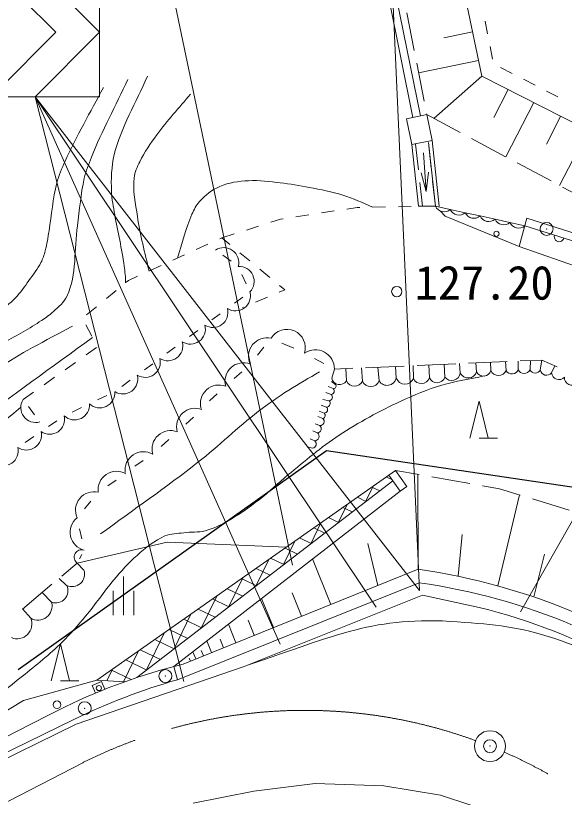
# Model space of a CAD drawing. Units: millimetres, scale not verified. Extents: x 40000 to 680000, y 20000 to 380000.
# Drawn here: x 425602 to 446897, y 311323 to 341670 of the extents above; entities that cross this region are included whole.
import ezdxf
from ezdxf.enums import TextEntityAlignment as Align

# ---------------------------------------------------------------- set-up
doc = ezdxf.new("R2010")
doc.units = ezdxf.units.MM
doc.header["$LTSCALE"] = 1000
doc.header["$PDMODE"] = 32
doc.header["$PDSIZE"] = 500
doc.linetypes.add('CHAIN', pattern=[18.5, 12, -1.5, 3.5, -1.5])
for name, color, linetype, lineweight in [('M-BGD', 7, 'Continuous', 13), ('M-BMK', 2, 'CHAIN', 13), ('M-BMK-ROW', 30, 'Continuous', 13), ('M-STR-HTXT', 7, 'Continuous', 13), ('M-STR-STRC', 7, 'Continuous', 13)]:
    doc.layers.add(name, color=color, linetype=linetype, lineweight=lineweight)
doc.styles.add('ＭＳ ゴシック', font='')
doc.styles.get('ＭＳ ゴシック').set_extended_font_data('MS Gothic')

msp = doc.modelspace()

# ---------------------------------------------------------------- linework, layer by layer
at = {"layer": 'M-BGD'}
for p, q in [((443694, 339321), (442292, 346041)), ((439406, 345697), (441017, 337719)), ((439700, 345756), (441311, 337778)), ((440779, 341785), (441069, 340313)), ((443919, 340966), (443821, 341456)), ((442219, 340806), (443336, 341039)), ((444113, 339985), (444016, 340475)), ((441240, 339447), (443567, 339933)), ((441166, 339822), (441456, 338351)), ((444868, 339427), (444423, 339655)), ((443694, 339321), (441834, 337681)), ((452228, 334962), (443694, 339321)), ((445759, 338972), (445314, 339199)), ((444162, 337710), (444718, 338798)), ((446649, 338516), (446204, 338744)), ((444631, 336187), (445707, 338293)), ((441559, 337828), (440772, 337670)), ((441553, 337860), (441559, 337828)), ((441559, 337828), (441761, 336827)), ((441559, 337828), (442853, 337137)), ((440772, 337670), (440974, 336668)), ((446203, 336683), (446752, 337759)), ((446714, 335075), (447809, 337219)), ((443294, 336901), (444618, 336195)), ((440974, 336668), (441761, 336827)), ((440974, 336668), (441239, 334271)), ((441123, 336684), (441233, 335690)), ((441893, 334273), (441620, 336739)), ((441620, 336739), (441730, 335745)), ((441761, 336827), (442044, 334274)), ((441435, 336338), (441531, 334847)), ((445059, 335959), (446382, 335252)), ((441531, 334847), (441345, 335570)), ((441531, 334847), (441623, 335588)), ((441288, 335193), (441390, 334272)), ((441785, 335248), (441893, 334273)), ((446823, 335017), (448146, 334310)), ((438459, 334161), (438850, 334221)), ((438850, 334221), (438955, 334223)), ((439454, 334233), (439954, 334244)), ((440454, 334254), (440954, 334265)), ((441239, 334271), (441893, 334273)), ((441893, 334273), (442471, 334147)), ((442471, 334147), (443050, 334020)), ((436482, 333860), (436976, 333935)), ((437470, 334010), (437965, 334086)), ((442088, 334083), (442274, 333885)), ((442274, 333885), (445139, 332706)), ((443050, 334020), (443629, 333893)), ((443629, 333893), (444207, 333767)), ((435507, 333650), (435875, 333768)), ((435875, 333768), (435988, 333785)), ((444207, 333767), (444786, 333640)), ((444786, 333640), (445365, 333513)), ((445445, 333802), (445139, 332706)), ((434555, 333346), (435031, 333498)), ((445365, 333513), (448660, 332473)), ((433520, 333004), (433602, 333042)), ((433602, 333042), (434078, 333194)), ((433602, 333042), (433919, 332781)), ((432611, 332589), (433065, 332797)), ((445139, 332706), (448691, 331472)), ((431701, 332173), (432156, 332381)), ((433965, 332134), (433640, 332368)), ((434304, 332463), (434690, 332145)), ((430791, 331758), (431246, 331966)), ((435076, 331827), (435462, 331510)), ((429978, 331387), (430336, 331550)), ((434552, 331257), (434386, 331621)), ((429896, 331320), (429978, 331387)), ((435848, 331192), (436052, 331024)), ((429122, 330686), (429509, 331003)), ((436052, 331024), (435835, 330933)), ((434096, 330503), (434418, 330741)), ((435373, 330741), (434912, 330548)), ((428349, 330052), (428736, 330369)), ((434450, 330356), (434410, 330339)), ((433221, 329858), (433543, 330095)), ((428555, 329221), (428322, 329663)), ((432347, 329212), (432669, 329450)), ((428338, 328500), (428746, 328789)), ((431473, 328567), (431794, 328805)), ((435236, 328803), (434985, 328491)), ((435936, 328960), (436392, 328756)), ((437558, 328170), (437205, 328358)), ((427522, 327922), (427930, 328211)), ((430598, 327922), (430920, 328159)), ((440684, 328067), (439185, 328001)), ((440375, 327593), (440346, 328052)), ((441040, 327577), (441035, 328082)), ((442682, 328155), (441183, 328089)), ((441658, 327608), (441641, 328109)), ((442261, 327634), (442237, 328135)), ((442856, 327791), (442827, 328161)), ((444680, 328242), (443182, 328176)), ((443492, 327840), (443466, 328189)), ((444043, 327889), (444033, 328214)), ((444638, 327897), (444612, 328239)), ((445109, 327935), (445109, 328261)), ((446021, 328301), (445180, 328264)), ((445565, 327928), (445582, 328282)), ((445962, 327922), (446021, 328301)), ((446624, 328038), (446021, 328301)), ((446400, 327804), (446525, 328081)), ((434378, 327847), (434082, 327579)), ((437867, 327598), (437975, 327948)), ((438686, 327979), (437975, 327948)), ((438443, 327490), (438421, 327968)), ((439062, 327485), (439030, 327994)), ((439711, 327490), (439657, 328022)), ((426706, 327344), (427114, 327633)), ((429724, 327276), (430046, 327514)), ((437865, 327470), (438025, 327336)), ((437921, 327190), (437729, 327271)), ((425890, 326766), (426298, 327055)), ((428777, 326751), (429138, 326924)), ((433425, 326982), (433129, 326714)), ((437845, 326967), (437646, 327043)), ((437671, 326475), (437460, 326547)), ((437765, 326721), (437519, 326767)), ((443228, 325267), (443587, 326702)), ((443587, 326702), (443946, 325267)), ((426097, 326491), (426337, 326171)), ((427798, 326280), (428158, 326453)), ((437570, 326239), (437384, 326320)), ((426873, 325714), (427204, 325939)), ((432500, 326079), (432204, 325810)), ((437527, 326036), (437328, 326113)), ((437408, 325755), (437220, 325822)), ((425974, 325103), (426305, 325328)), ((437318, 325477), (437138, 325554)), ((431547, 325214), (431251, 324945)), ((437207, 325160), (437029, 325237)), ((443587, 325267), (444304, 325267)), ((437127, 324882), (436926, 324931)), ((430554, 324400), (430222, 324177)), ((428755, 315872), (440344, 324013)), ((440526, 323215), (440091, 323835)), ((441262, 323852), (440344, 324013)), ((440344, 324013), (440780, 323393)), ((441223, 320184), (441216, 323860)), ((429508, 323640), (429176, 323417)), ((440244, 323616), (430310, 315972)), ((440221, 323649), (439987, 323762)), ((443233, 323508), (441755, 323766)), ((440526, 323215), (431747, 316406)), ((439181, 322798), (439473, 323402)), ((439730, 323220), (439426, 323368)), ((440780, 323393), (440526, 323215)), ((444384, 323306), (443725, 323421)), ((445178, 323060), (444384, 323306)), ((439198, 322811), (438864, 322973)), ((445154, 323067), (444316, 319534)), ((447088, 322468), (445655, 322912)), ((428525, 322827), (428270, 322519)), ((438117, 321979), (438462, 322691)), ((438667, 322402), (438302, 322579)), ((438135, 321993), (437741, 322184)), ((428083, 321744), (428168, 321353)), ((437053, 321161), (437451, 321981)), ((437603, 321584), (437179, 321790)), ((437072, 321175), (436617, 321395)), ((442935, 321527), (442781, 319908)), ((427995, 320416), (431482, 321226)), ((431482, 321226), (436108, 321038)), ((435990, 320343), (436440, 321271)), ((439656, 319550), (439275, 321182)), ((436540, 320766), (436056, 321001)), ((428176, 320756), (428082, 320580)), ((434926, 319524), (435429, 320560)), ((436009, 320357), (435494, 320606)), ((437836, 318815), (437125, 320577)), ((446129, 320760), (445709, 319104)), ((427396, 319915), (427995, 320416)), ((427995, 320416), (428253, 320147)), ((441223, 320184), (432103, 316498)), ((435477, 319948), (434933, 320212)), ((429786, 319895), (429786, 318395)), ((425862, 318631), (427012, 319594)), ((427582, 319554), (427287, 319823)), ((441266, 319651), (431884, 315892)), ((433863, 318706), (434417, 319850)), ((434945, 319539), (434371, 319817)), ((426999, 318897), (426629, 319273)), ((429386, 319345), (429386, 318395)), ((430186, 319345), (430186, 318395)), ((434414, 319130), (433809, 319423)), ((436697, 318355), (436329, 319264)), ((432799, 317887), (433406, 319140)), ((433882, 318721), (433248, 319028)), ((434468, 316405), (441391, 319172)), ((435606, 317914), (435149, 319044)), ((441391, 319172), (443594, 318699)), ((426188, 318277), (425868, 318637)), ((431735, 317069), (432395, 318429)), ((433351, 318312), (432686, 318634)), ((432819, 317903), (432125, 318239)), ((434152, 317327), (433862, 318046)), ((434863, 317614), (434624, 318204)), ((432287, 317494), (431563, 317845)), ((430672, 316251), (431384, 317719)), ((431756, 317085), (431001, 317450)), ((433668, 317131), (433533, 317467)), ((426979, 315849), (427337, 317284)), ((427337, 317284), (427696, 315849)), ((433205, 316944), (433023, 317395)), ((429792, 315811), (430373, 317009)), ((431224, 316675), (430440, 317056)), ((432589, 316695), (432477, 316972)), ((432890, 316817), (432808, 317020)), ((430692, 316266), (429878, 316661)), ((432383, 316612), (432336, 316728)), ((427946, 314170), (434468, 316405)), ((429144, 315849), (429361, 316298)), ((430083, 315895), (429316, 316267)), ((431884, 315892), (431747, 316406)), ((428755, 315872), (425913, 315079)), ((427337, 315849), (428055, 315849)), ((428937, 315827), (428572, 315671)), ((428572, 315671), (428701, 315369)), ((429837, 315808), (428755, 315872)), ((429068, 315518), (428937, 315827)), ((425913, 315079), (421352, 312361)), ((427858, 314350), (420424, 310696)), ((427946, 314170), (420513, 310516)), ((434851, 311560), (437224, 311856)), ((437224, 311856), (439895, 311771)), ((439895, 311771), (442090, 311407)), ((432492, 311102), (434851, 311560)), ((442090, 311407), (444459, 310635))]:
    msp.add_line(p, q, dxfattribs=at)
msp.add_lwpolyline([(445445, 333802), (448773, 332752), (451899, 331174), (465169, 321277), (476752, 313641), (478937, 312032), (483466, 307330), (488949, 301095), (492478, 296492), (495599, 291817), (500804, 283117)], dxfattribs=at)
for centre, radius in [((444261, 333202), 100), ((440394, 330957), 200), ((428832, 315566), 100), ((427208, 314918), 150), ((444011, 313311), 600)]:
    msp.add_circle(centre, radius, dxfattribs=at)
for centre, radius, start, end in [((442228, 334422), 367, 203.9302, 311.3716), ((442807, 334296), 367, 203.9302, 311.3716), ((443386, 334169), 367, 203.9302, 311.3716), ((443964, 334042), 367, 203.9302, 311.3716), ((444543, 333916), 367, 203.9302, 311.3716), ((445122, 333789), 367, 203.9302, 311.3716), ((446694, 333081), 188, 158.7904, 346.1809), ((433680, 332081), 582, 345.3258, 123.1485), ((434278, 331352), 582, 315.5715, 93.3942), ((434132, 330790), 582, 237.516, 15.3387), ((433258, 330145), 582, 237.516, 15.3387), ((432383, 329500), 582, 237.516, 15.3387), ((436126, 328773), 718, 343.2992, 148.5334), ((431509, 328854), 582, 237.516, 15.3387), ((435358, 328447), 718, 77.4796, 204.8576), ((437234, 327957), 741, 359.335, 124.528), ((430635, 328209), 582, 237.516, 15.3387), ((434444, 327477), 718, 68.5328, 195.9108), ((442525, 327836), 333, 217.4123, 352.1725), ((443163, 327948), 346, 207.0186, 341.7788), ((443757, 327979), 300, 207.6936, 342.4538), ((444339, 328017), 322, 203.3639, 338.1242), ((444865, 328014), 256, 207.3058, 342.066), ((445339, 328026), 247, 201.6488, 336.4091), ((445764, 328008), 215, 201.8758, 336.6361), ((446205, 327954), 246, 187.4789, 322.2391), ((446683, 327824), 284, 184.007, 318.7672), ((429760, 327564), 582, 237.516, 15.3387), ((438178, 327664), 318, 192.0002, 326.7605), ((438754, 327616), 335, 202.1424, 336.9027), ((439385, 327622), 352, 203.0746, 337.8349), ((440021, 327680), 364, 211.4328, 346.193), ((440711, 327723), 360, 201.2877, 336.0479), ((441342, 327722), 335, 205.4823, 340.2425), ((441954, 327747), 327, 205.0669, 339.8272), ((447197, 327618), 301, 176.5293, 311.2896), ((433491, 326612), 718, 68.5328, 195.9108), ((437836, 327094), 128, 273.7884, 48.5487), ((437942, 327285), 97.6, 257.2251, 31.9853), ((428867, 327026), 582, 226.7371, 4.5598), ((437754, 326860), 140, 274.6361, 49.3963), ((426384, 326457), 582, 148.0174, 285.8401), ((427887, 326556), 582, 226.7371, 4.5598), ((437667, 326617), 143, 271.7031, 46.4633), ((432566, 325709), 718, 68.5328, 195.9108), ((437506, 326147), 113, 280.4756, 55.2359), ((437571, 326378), 139, 269.5347, 44.295), ((426921, 326000), 582, 235.28, 13.1027), ((437409, 325920), 165, 269.7392, 44.4995), ((437305, 325635), 158, 274.6637, 49.424), ((426022, 325389), 582, 235.28, 13.1027), ((431613, 324844), 718, 68.5328, 195.9108), ((437197, 325342), 182, 273.3506, 48.1108), ((437109, 325038), 157, 276.6044, 51.3647), ((425123, 324778), 582, 235.28, 13.1027), ((430565, 324024), 718, 60.2058, 187.5838), ((429520, 323264), 718, 60.2058, 187.5838), ((428643, 322470), 718, 76.7296, 204.1076), ((428436, 321617), 718, 128.6833, 256.0613), ((428162, 320650), 288, 69.4404, 234.4771), ((437646, 295474), 24967, 52.0306, 81.7626), ((427794, 319990), 485, 244.1234, 18.8837), ((437999, 296174), 23703, 52.0026, 82.0788), ((427154, 319347), 476, 251.0072, 25.7675), ((426464, 318756), 553, 240.0387, 14.799), ((438116, 296546), 22820, 60.7917, 76.1098), ((425655, 318057), 577, 247.7178, 22.4781), ((438078, 292819), 24421, 104.1619, 115.617), ((439040, 291180), 25727, 106.1516, 115.7631), ((-260542, 1663120), 1513700, 296.17092, 297.03635)]:
    msp.add_arc(centre, radius, start, end, dxfattribs=at)
for points, knots in [([(430714, 339317), (430287, 338303), (429690, 337344), (429431, 336274), (429318, 335809), (429305, 335322), (429321, 334844), (429331, 334542), (429401, 334244), (429449, 333946), (429558, 333277), (429729, 332619), (429816, 331947), (429844, 331731), (429873, 331513), (429865, 331294)], [0, 0, 0, 0, 1, 1, 1, 2, 2, 2, 3, 3, 3, 4, 4, 4, 5, 5, 5, 5]), ([(429953, 339189), (429483, 338183), (428955, 337203), (428542, 336173), (428435, 335907), (428333, 335636), (428267, 335357), (428122, 334751), (428091, 334123), (428001, 333506), (427869, 332601), (427979, 331623), (427598, 330792), (427485, 330546), (427265, 330362), (427066, 330178), (426927, 330049), (426767, 329943), (426608, 329839), (426138, 329531), (425656, 329239), (425150, 328996), (424778, 328817), (424361, 328739), (423995, 328547), (423150, 328100), (422394, 327500), (421630, 326924), (420184, 325833), (418744, 324719), (417441, 323459), (416255, 322313), (415329, 320920), (414160, 319756), (413569, 319168), (412915, 318646), (412281, 318106), (411970, 317841), (411688, 317534), (411336, 317327), (411144, 317213), (410932, 317126), (410713, 317079), (410561, 317047), (410399, 317032), (410246, 317061), (409882, 317129), (409593, 317442), (409228, 317501), (408983, 317541), (408725, 317504), (408486, 317437), (408200, 317357), (407945, 317191), (407688, 317043), (407357, 316850), (407020, 316657), (406735, 316401), (406379, 316082), (406156, 315634), (405809, 315306), (405667, 315171), (405513, 315047), (405342, 314953), (405159, 314852), (404955, 314792), (404755, 314733), (404512, 314661), (404264, 314596), (404012, 314568), (403146, 314470), (402265, 314621), (401395, 314554), (400839, 314511), (400291, 314397), (399741, 314306), (399156, 314210), (398581, 314046), (397990, 313990), (397537, 313947), (397074, 313907), (396624, 313976), (396087, 314060), (395600, 314344), (395075, 314485), (394781, 314564), (394485, 314649), (394181, 314673), (393846, 314700), (393499, 314707), (393173, 314623), (392825, 314532), (392506, 314344), (392206, 314146), (391815, 313888), (391530, 313487), (391138, 313229), (390911, 313080), (390671, 312930), (390405, 312872), (390290, 312847), (390167, 312857), (390052, 312881), (389517, 312994), (389005, 313224), (388535, 313504), (388043, 313797), (387688, 314283), (387206, 314591), (386917, 314775), (386614, 314961), (386280, 315040), (385715, 315173), (385118, 315030), (384538, 315058), (384039, 315082), (383531, 315073), (383044, 315186), (382527, 315307), (382027, 315512), (381559, 315764), (380395, 316390), (379407, 317298), (378324, 318056), (376647, 319227), (374964, 320389), (373273, 321539), (373005, 321721), (372761, 321947), (372466, 322080), (372077, 322254), (371647, 322317), (371229, 322400), (370847, 322477), (370461, 322535), (370074, 322565), (369474, 322613), (368869, 322558), (368268, 322593), (367777, 322621), (367290, 322691), (366801, 322740)], [0, 0, 0, 0, 1, 1, 1, 2, 2, 2, 3, 3, 3, 4, 4, 4, 5, 5, 5, 6, 6, 6, 7, 7, 7, 8, 8, 8, 9, 9, 9, 10, 10, 10, 11, 11, 11, 12, 12, 12, 13, 13, 13, 14, 14, 14, 15, 15, 15, 16, 16, 16, 17, 17, 17, 18, 18, 18, 19, 19, 19, 20, 20, 20, 21, 21, 21, 22, 22, 22, 23, 23, 23, 24, 24, 24, 25, 25, 25, 26, 26, 26, 27, 27, 27, 28, 28, 28, 29, 29, 29, 30, 30, 30, 31, 31, 31, 32, 32, 32, 33, 33, 33, 34, 34, 34, 35, 35, 35, 36, 36, 36, 37, 37, 37, 38, 38, 38, 39, 39, 39, 40, 40, 40, 41, 41, 41, 42, 42, 42, 43, 43, 43, 44, 44, 44, 45, 45, 45, 46, 46, 46, 47, 47, 47, 47]), ([(429006, 338879), (428511, 337925), (427960, 336999), (427521, 336019), (427398, 335744), (427278, 335466), (427200, 335176), (427037, 334569), (427007, 333934), (426898, 333315), (426852, 333057), (426820, 332797), (426751, 332545), (426708, 332388), (426659, 332231), (426586, 332086), (426460, 331837), (426282, 331617), (426118, 331390), (425949, 331155), (425789, 330910), (425587, 330702), (425381, 330491), (425138, 330317), (424899, 330143), (424714, 330008), (424513, 329895), (424322, 329767), (423563, 329258), (422829, 328712), (422067, 328209), (421253, 327672), (420412, 327178), (419592, 326651), (419115, 326344), (418641, 326033), (418171, 325716), (418002, 325602), (417826, 325496), (417667, 325367), (417067, 324882), (416508, 324345), (415980, 323782), (415498, 323267), (415075, 322700), (414633, 322150), (414400, 321860), (414188, 321552), (413945, 321270), (413504, 320757), (413044, 320259), (412552, 319794), (412070, 319338), (411552, 318922), (411030, 318511), (410929, 318431), (410832, 318344), (410719, 318282), (410541, 318184), (410348, 318111), (410151, 318062), (410007, 318026), (409858, 318009), (409711, 318007), (409438, 318002), (409167, 318056), (408895, 318080), (408644, 318102), (408391, 318187), (408143, 318144), (407799, 318085), (407494, 317884), (407190, 317714), (406980, 317596), (406788, 317451), (406594, 317310), (406378, 317155), (406153, 317008), (405961, 316824), (405735, 316607), (405570, 316331), (405356, 316100), (405246, 315981), (405141, 315853), (405008, 315761), (404914, 315696), (404805, 315651), (404696, 315614), (404566, 315571), (404427, 315560), (404293, 315532), (404152, 315502), (404014, 315460), (403872, 315440), (403665, 315412), (403456, 315410), (403248, 315404), (402503, 315382), (401756, 315450), (401012, 315404), (400695, 315384), (400379, 315342), (400067, 315284), (399786, 315233), (399512, 315147), (399233, 315083), (398703, 314961), (398177, 314810), (397638, 314734), (397359, 314695), (397076, 314660), (396795, 314679), (396596, 314693), (396400, 314744), (396208, 314799), (395920, 314881), (395652, 315024), (395365, 315110), (395092, 315192), (394813, 315259), (394531, 315303), (394149, 315362), (393762, 315403), (393376, 315394), (393133, 315389), (392889, 315359), (392652, 315303), (392526, 315273), (392399, 315236), (392285, 315174), (392132, 315091), (391999, 314973), (391873, 314854), (391619, 314614), (391454, 314288), (391185, 314065), (391008, 313919), (390808, 313790), (390589, 313717), (390438, 313666), (390272, 313644), (390113, 313662), (389942, 313682), (389774, 313747), (389627, 313836), (389388, 313981), (389212, 314210), (389013, 314404), (388894, 314521), (388800, 314666), (388664, 314762), (388456, 314909), (388208, 314994), (387968, 315083), (387539, 315242), (387095, 315361), (386648, 315459), (385926, 315617), (385193, 315726), (384457, 315798), (384153, 315827), (383838, 315764), (383540, 315834), (383093, 315940), (382686, 316179), (382285, 316403), (381673, 316744), (381117, 317176), (380543, 317576), (379621, 318219), (378718, 318887), (377810, 319547), (376177, 320734), (374713, 322189), (372925, 323125), (372705, 323241), (372461, 323309), (372220, 323369), (371653, 323511), (371071, 323603), (370487, 323644), (370097, 323672), (369705, 323623), (369314, 323626), (368608, 323631), (367902, 323669), (367197, 323690)], [0, 0, 0, 0, 1, 1, 1, 2, 2, 2, 3, 3, 3, 4, 4, 4, 5, 5, 5, 6, 6, 6, 7, 7, 7, 8, 8, 8, 9, 9, 9, 10, 10, 10, 11, 11, 11, 12, 12, 12, 13, 13, 13, 14, 14, 14, 15, 15, 15, 16, 16, 16, 17, 17, 17, 18, 18, 18, 19, 19, 19, 20, 20, 20, 21, 21, 21, 22, 22, 22, 23, 23, 23, 24, 24, 24, 25, 25, 25, 26, 26, 26, 27, 27, 27, 28, 28, 28, 29, 29, 29, 30, 30, 30, 31, 31, 31, 32, 32, 32, 33, 33, 33, 34, 34, 34, 35, 35, 35, 36, 36, 36, 37, 37, 37, 38, 38, 38, 39, 39, 39, 40, 40, 40, 41, 41, 41, 42, 42, 42, 43, 43, 43, 44, 44, 44, 45, 45, 45, 46, 46, 46, 47, 47, 47, 48, 48, 48, 49, 49, 49, 50, 50, 50, 51, 51, 51, 52, 52, 52, 53, 53, 53, 54, 54, 54, 55, 55, 55, 56, 56, 56, 57, 57, 57, 58, 58, 58, 59, 59, 59, 60, 60, 60, 61, 61, 61, 62, 62, 62, 62]), ([(432383, 338620), (431949, 338095), (431481, 337596), (431081, 337044), (430839, 336710), (430601, 336370), (430421, 335999), (430325, 335801), (430229, 335594), (430201, 335376), (430137, 334877), (430256, 334370), (430329, 333872), (430435, 333158), (430622, 332457), (430779, 331752)], [0, 0, 0, 0, 1, 1, 1, 2, 2, 2, 3, 3, 3, 4, 4, 4, 5, 5, 5, 5]), ([(439448, 334233), (439073, 334404), (438695, 334574), (438302, 334698), (437877, 334833), (437437, 334916), (436999, 335001), (436627, 335073), (436251, 335135), (435874, 335177), (435464, 335223), (435050, 335287), (434639, 335261), (434263, 335237), (433874, 335195), (433530, 335043), (433230, 334910), (432960, 334699), (432740, 334455), (432611, 334312), (432525, 334134), (432446, 333959), (432198, 333415), (432060, 332828), (431884, 332257)], [0, 0, 0, 0, 1, 1, 1, 2, 2, 2, 3, 3, 3, 4, 4, 4, 5, 5, 5, 6, 6, 6, 7, 7, 7, 8, 8, 8, 8]), ([(427813, 329619), (426269, 328797), (425810, 328567), (424602, 327770), (423623, 327124), (423135, 326674), (422168, 326009), (421340, 325440), (420827, 325191), (420023, 324588), (419435, 324148), (419102, 323898), (418584, 323378), (417939, 322732), (417628, 322322), (417035, 321628), (416603, 321123), (416368, 320836), (415944, 320326), (415008, 319201), (414720, 318835), (413579, 317420)], [0, 0, 0, 0, 1, 1, 1, 2, 2, 2, 3, 3, 3, 4, 4, 4, 5, 5, 5, 6, 6, 6, 7, 7, 7, 7]), ([(428581, 329171), (427015, 328028), (425440, 326898), (423886, 325739), (423551, 325488), (423253, 325181), (422887, 324978), (422662, 324853), (422394, 324818), (422163, 324703), (421705, 324475), (421293, 324163), (420862, 323887), (420570, 323700), (420263, 323533), (419991, 323319), (419058, 322585), (418209, 321746), (417397, 320881), (416740, 320181), (416195, 319384), (415563, 318662), (414844, 317840), (414261, 316838), (413336, 316258)], [0, 0, 0, 0, 1, 1, 1, 2, 2, 2, 3, 3, 3, 4, 4, 4, 5, 5, 5, 6, 6, 6, 7, 7, 7, 8, 8, 8, 8]), ([(428898, 321550), (430159, 322478), (431450, 323364), (432679, 324332), (433483, 324965), (434217, 325686), (435028, 326310), (435407, 326602), (435801, 326874), (436203, 327134), (436590, 327385), (436996, 327606), (437393, 327843)], [0, 0, 0, 0, 1, 1, 1, 2, 2, 2, 3, 3, 3, 4, 4, 4, 4]), ([(443784, 327681), (443235, 327562), (442674, 327487), (442137, 327325), (441593, 327160), (441065, 326943), (440551, 326702), (439727, 326315), (438918, 325885), (438157, 325384), (437457, 324923), (436820, 324370), (436170, 323839), (435788, 323528), (435439, 323176), (435048, 322877), (434665, 322584), (434275, 322297), (433854, 322063), (433570, 321906), (433277, 321753), (432963, 321672), (432691, 321602), (432402, 321631), (432124, 321595), (431880, 321563), (431625, 321564), (431398, 321471), (430990, 321304), (430646, 321003), (430312, 320715), (429981, 320430), (429695, 320094), (429411, 319762), (429025, 319312), (428700, 318811), (428319, 318357), (428028, 318009), (427733, 317664), (427408, 317348), (426924, 316877), (426397, 316452), (425869, 316030), (424792, 315169), (423659, 314383), (422554, 313559)], [0, 0, 0, 0, 1, 1, 1, 2, 2, 2, 3, 3, 3, 4, 4, 4, 5, 5, 5, 6, 6, 6, 7, 7, 7, 8, 8, 8, 9, 9, 9, 10, 10, 10, 11, 11, 11, 12, 12, 12, 13, 13, 13, 14, 14, 14, 15, 15, 15, 15]), ([(425802, 326468), (424362, 325267), (422901, 324091), (421485, 322863), (421154, 322576), (420820, 322291), (420509, 321983), (420252, 321729), (420009, 321461), (419775, 321185), (418809, 320048), (417981, 318796), (417012, 317661), (416780, 317390), (416537, 317127), (416283, 316877), (416092, 316690), (415896, 316507), (415687, 316341), (415429, 316136), (415160, 315943), (414876, 315777), (414715, 315683), (414546, 315600), (414372, 315534), (414229, 315480), (414081, 315442), (413932, 315410), (413654, 315352), (413371, 315317), (413088, 315291), (412456, 315235), (411819, 315269), (411186, 315218), (411001, 315203), (410815, 315184), (410632, 315149), (410325, 315092), (410025, 315003), (409724, 314920), (409549, 314872), (409366, 314843), (409202, 314764), (409006, 314670), (408834, 314531), (408666, 314393), (408447, 314213), (408266, 313991), (408056, 313802), (407895, 313657), (407740, 313499), (407556, 313385), (407372, 313270), (407157, 313212), (406961, 313119), (406789, 313037), (406632, 312922), (406452, 312862), (406318, 312818), (406174, 312812), (406035, 312789), (405913, 312768), (405790, 312749), (405668, 312729), (405390, 312685), (405113, 312641), (404834, 312601), (404565, 312563), (404296, 312530), (404027, 312496)], [0, 0, 0, 0, 1, 1, 1, 2, 2, 2, 3, 3, 3, 4, 4, 4, 5, 5, 5, 6, 6, 6, 7, 7, 7, 8, 8, 8, 9, 9, 9, 10, 10, 10, 11, 11, 11, 12, 12, 12, 13, 13, 13, 14, 14, 14, 15, 15, 15, 16, 16, 16, 17, 17, 17, 18, 18, 18, 19, 19, 19, 20, 20, 20, 21, 21, 21, 22, 22, 22, 23, 23, 23, 23]), ([(434636, 316472), (438075, 317609), (439521, 318375), (442746, 318137), (444240, 318027), (445102, 317955), (446525, 317488), (447932, 317027), (448653, 316557), (449898, 315753), (453393, 313495), (454044, 311154), (456152, 307128)], [0, 0, 0, 0, 1, 1, 1, 2, 2, 2, 3, 3, 3, 4, 4, 4, 4])]:
    msp.add_open_spline(points, degree=3, knots=knots, dxfattribs=at)
for p in [(446207, 333390), (431415, 316031), (428285, 314785), (444011, 313311)]:
    msp.add_point(p, dxfattribs=at)
at = {"layer": 'M-BMK'}
msp.add_line((387970, 291937), (428207, 312669), dxfattribs=at)
for start, end in [(69.8963, 116.5383), (20.613, 66.3307)]:
    msp.add_arc((436823, 295417), 19284, start, end, dxfattribs=at)
at = {"layer": 'M-BMK-ROW', "lineweight": 25}
msp.add_lwpolyline([(425703, 316289), (437665, 324787), (452243, 322631), (457944, 316595), (456090, 315861), (459849, 306463)], dxfattribs=at)
at = {"layer": 'M-STR-HTXT'}
msp.add_line((441278, 319351), (439425, 360596), dxfattribs=at)
at = {"layer": 'M-STR-STRC'}
for p, q in [((436345, 320335), (431470, 343633)), ((424663, 343524), (427163, 341023)), ((428861, 343523), (428860, 338523)), ((427163, 341023), (424663, 338524)), ((445198, 318529), (456641, 338722)), ((423860, 338524), (428860, 338523)), ((439598, 318704), (426360, 338524)), ((426360, 338524), (435866, 317265)), ((432133, 315826), (426360, 338524)), ((441278, 319351), (426360, 338524))]:
    msp.add_line(p, q, dxfattribs=at)
msp.add_lwpolyline([(426361, 343524), (428860, 341023), (426360, 338524)], dxfattribs=at)

# ---------------------------------------------------------------- texts
at = {"layer": 'M-BGD', "style": 'ＭＳ ゴシック'}
msp.add_text('127.20', height=1320, dxfattribs=at).set_placement((441091, 330249), align=Align.BOTTOM_LEFT)

doc.saveas('drawing.dxf')
